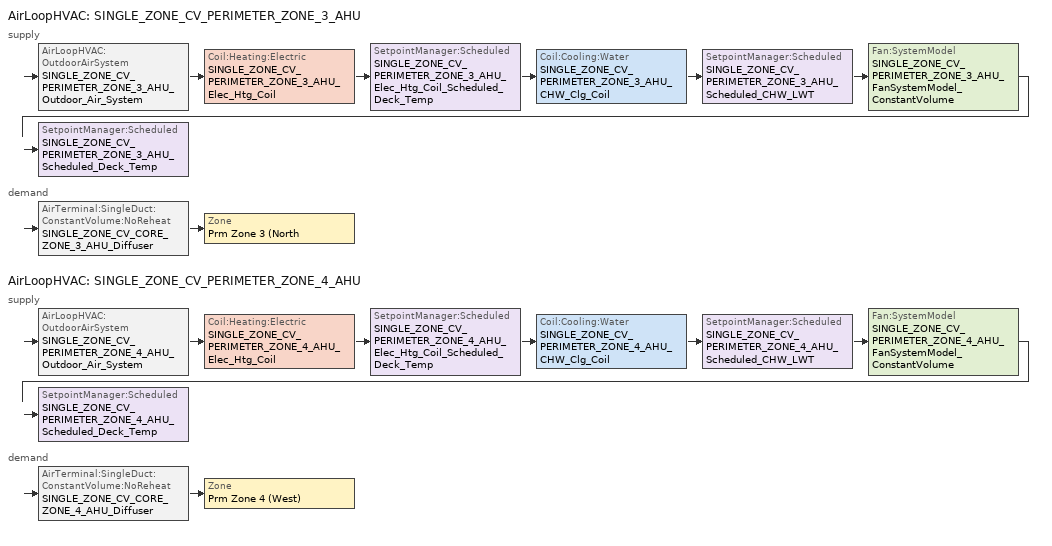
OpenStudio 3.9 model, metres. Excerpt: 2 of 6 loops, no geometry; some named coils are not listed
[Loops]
AirLoopHVAC 'SINGLE_ZONE_CV_PERIMETER_ZONE_3_AHU'
 supply: AirLoopHVAC:OutdoorAirSystem 'SINGLE_ZONE_CV_PERIMETER_ZONE_3_AHU_Outdoor_Air_System' > Coil:Heating:Electric 'SINGLE_ZONE_CV_PERIMETER_ZONE_3_AHU_Elec_Htg_Coil' > SetpointManager:Scheduled 'SINGLE_ZONE_CV_PERIMETER_ZONE_3_AHU_Elec_Htg_Coil_Scheduled_Deck_Temp' > Coil:Cooling:Water 'SINGLE_ZONE_CV_PERIMETER_ZONE_3_AHU_CHW_Clg_Coil' > SetpointManager:Scheduled 'SINGLE_ZONE_CV_PERIMETER_ZONE_3_AHU_Scheduled_CHW_LWT' > Fan:SystemModel 'SINGLE_ZONE_CV_PERIMETER_ZONE_3_AHU_FanSystemModel_ConstantVolume' > SetpointManager:Scheduled 'SINGLE_ZONE_CV_PERIMETER_ZONE_3_AHU_Scheduled_Deck_Temp'
 demand: AirTerminal:SingleDuct:ConstantVolume:NoReheat 'SINGLE_ZONE_CV_CORE_ZONE_3_AHU_Diffuser' > Zone 'Prm Zone 3 (North'
AirLoopHVAC 'SINGLE_ZONE_CV_PERIMETER_ZONE_4_AHU'
 supply: AirLoopHVAC:OutdoorAirSystem 'SINGLE_ZONE_CV_PERIMETER_ZONE_4_AHU_Outdoor_Air_System' > Coil:Heating:Electric 'SINGLE_ZONE_CV_PERIMETER_ZONE_4_AHU_Elec_Htg_Coil' > SetpointManager:Scheduled 'SINGLE_ZONE_CV_PERIMETER_ZONE_4_AHU_Elec_Htg_Coil_Scheduled_Deck_Temp' > Coil:Cooling:Water 'SINGLE_ZONE_CV_PERIMETER_ZONE_4_AHU_CHW_Clg_Coil' > SetpointManager:Scheduled 'SINGLE_ZONE_CV_PERIMETER_ZONE_4_AHU_Scheduled_CHW_LWT' > Fan:SystemModel 'SINGLE_ZONE_CV_PERIMETER_ZONE_4_AHU_FanSystemModel_ConstantVolume' > SetpointManager:Scheduled 'SINGLE_ZONE_CV_PERIMETER_ZONE_4_AHU_Scheduled_Deck_Temp'
 demand: AirTerminal:SingleDuct:ConstantVolume:NoReheat 'SINGLE_ZONE_CV_CORE_ZONE_4_AHU_Diffuser' > Zone 'Prm Zone 4 (West)'
[Sizing:Zone] Zone Cooling Design Supply Air Temperature Input Method=SupplyAirTemperature; Zone Cooling Design Supply Air Temperature {C}=12.7778; Zone Cooling Design Supply Air Temperature Difference {deltaC}=11.1111; Zone Heating Design Supply Air Temperature Input Method=SupplyAirTemperature; Zone Heating Design Supply Air Temperature {C}=32.2222; Zone Heating Design Supply Air Temperature Difference {deltaC}=11.11; Zone Cooling Design Supply Air Humidity Ratio {kg-H2O/kg-air}=0.0085; Zone Heating Design Supply Air Humidity Ratio {kg-H2O/kg-air}=0.008; Cooling Design Air Flow Method=DesignDay; Heating Design Air Flow Method=DesignDayWithLimit; Heating Maximum Air Flow per Zone Floor Area {m3/s-m2}=0; Heating Maximum Air Flow {m3/s}=0; Heating Maximum Air Flow Fraction=0.5; Account for Dedicated Outdoor Air System=No; Dedicated Outdoor Air Low Setpoint Temperature for Design {C}=autosize; Dedicated Outdoor Air High Setpoint Temperature for Design {C}=autosize; Zone Load Sizing Method=Sensible Load Only No Latent Load; Zone Latent Cooling Design Supply Air Humidity Ratio Input Method=HumidityRatioDifference; Zone Cooling Design Supply Air Humidity Ratio Difference {kgWater/kgDryAir}=0.005; Zone Latent Heating Design Supply Air Humidity Ratio Input Method=HumidityRatioDifference; Zone Humidification Design Supply Air Humidity Ratio Difference {kgWater/kgDryAir}=0.005; Design Zone Air Distribution Effectiveness in Cooling Mode=0.8; Design Zone Air Distribution Effectiveness in Heating Mode=0.8; Design Minimum Zone Ventilation Efficiency=0; Sizing Option=Coincident
Prm Zone 4 (West); Prm Zone 3 (North
[Zone equipment]
Prm Zone 4 (West): SINGLE_ZONE_CV_CORE_ZONE_4_AHU_Diffuser
Prm Zone 3 (North: SINGLE_ZONE_CV_CORE_ZONE_3_AHU_Diffuser
[Fan:SystemModel] Availability Schedule=Always On Discrete hvac_library; Design Maximum Air Flow Rate {m3/s}=0.943895; Speed Control Method=Discrete; Electric Power Minimum Flow Rate Fraction=0.2; Design Pressure Rise {Pa}=250; Motor Efficiency=0.9; Motor In Air Stream Fraction=1; Design Electric Power Consumption {W}=600; Design Power Sizing Method=TotalEfficiencyAndPressure; Electric Power Per Unit Flow Rate {W/(m3/s)}=840; Electric Power Per Unit Flow Rate Per Unit Pressure {W-s/m3-Pa}=1.66667; Fan Total Efficiency=0.7; Motor Loss Radiative Fraction=0
SINGLE_ZONE_CV_PERIMETER_ZONE_3_AHU_FanSystemModel_ConstantVolume; SINGLE_ZONE_CV_PERIMETER_ZONE_4_AHU_FanSystemModel_ConstantVolume
[AirLoopHVAC] Design Supply Air Flow Rate {m3/s}=0.943895; Design Return Air Flow Fraction of Supply Air Flow=1
Name | Availability Schedule
SINGLE_ZONE_CV_PERIMETER_ZONE_3_AHU | Perimeter_bot_ZN_2 OA Schedule 11
SINGLE_ZONE_CV_PERIMETER_ZONE_4_AHU | Perimeter_bot_ZN_2 OA Schedule 12
[Sizing:System] Type of Load to Size On=Sensible; Design Outdoor Air Flow Rate {m3/s}=Autosize; Central Heating Maximum System Air Flow Ratio=1; Preheat Design Temperature {C}=7; Preheat Design Humidity Ratio {kg-H2O/kg-Air}=0.008; Precool Design Temperature {C}=12.8; Precool Design Humidity Ratio {kg-H2O/kg-Air}=0.008; Central Cooling Design Supply Air Temperature {C}=12.8; Central Heating Design Supply Air Temperature {C}=40; Sizing Option=NonCoincident; 100% Outdoor Air in Cooling=No; 100% Outdoor Air in Heating=No; Central Cooling Design Supply Air Humidity Ratio {kg-H2O/kg-Air}=0.0085; Central Heating Design Supply Air Humidity Ratio {kg-H2O/kg-Air}=0.008; Cooling Design Air Flow Method=DesignDay; Cooling Design Air Flow Rate {m3/s}=0; Heating Design Air Flow Method=DesignDay; Heating Design Air Flow Rate {m3/s}=0; System Outdoor Air Method=ZoneSum; Zone Maximum Outdoor Air Fraction=1; Cooling Supply Air Flow Rate Per Floor Area {m3/s-m2}=0.00996765; Cooling Fraction of Autosized Cooling Supply Air Flow Rate=1; Cooling Supply Air Flow Rate Per Unit Cooling Capacity {m3/s-W}=3.94755e-05; Heating Supply Air Flow Rate Per Floor Area {m3/s-m2}=0.00996765; Heating Fraction of Autosized Heating Supply Air Flow Rate=1; Heating Fraction of Autosized Cooling Supply Air Flow Rate=1; Heating Supply Air Flow Rate Per Unit Heating Capacity {m3/s-W}=3.15882e-05; Cooling Design Capacity Method=CoolingDesignCapacity; Cooling Design Capacity {W}=autosize; Cooling Design Capacity Per Floor Area {W/m2}=234.7; Fraction of Autosized Cooling Design Capacity=1; Heating Design Capacity Method=HeatingDesignCapacity; Heating Design Capacity {W}=autosize; Heating Design Capacity Per Floor Area {W/m2}=157; Fraction of Autosized Heating Design Capacity=1; Central Cooling Capacity Control Method=OnOff; Occupant Diversity=autosize
SINGLE_ZONE_CV_PERIMETER_ZONE_3_AHU; SINGLE_ZONE_CV_PERIMETER_ZONE_4_AHU
[AirLoopHVAC:OutdoorAirSystem]
Name | Controller
SINGLE_ZONE_CV_PERIMETER_ZONE_3_AHU_Outdoor_Air_System | SINGLE_ZONE_CV_PERIMETER_ZONE_3_AHU_Controller_Outdoor_Air
SINGLE_ZONE_CV_PERIMETER_ZONE_4_AHU_Outdoor_Air_System | SINGLE_ZONE_CV_PERIMETER_ZONE_4_AHU_Controller_Outdoor_Air
[Controller:OutdoorAir] Minimum Outdoor Air Flow Rate {m3/s}=Autosize; Maximum Outdoor Air Flow Rate {m3/s}=Autosize; Economizer Control Type=NoEconomizer; Economizer Control Action Type=ModulateFlow; Economizer Maximum Limit Dry-Bulb Temperature {C}=28; Economizer Maximum Limit Enthalpy {J/kg}=65128; Economizer Minimum Limit Dry-Bulb Temperature {C}=-100; Lockout Type=NoLockout; Minimum Limit Type=FixedMinimum; High Humidity Control=No; High Humidity Outdoor Air Flow Ratio=1; Control High Indoor Humidity Based on Outdoor Humidity Ratio=Yes; Heat Recovery Bypass Control Type=BypassWhenWithinEconomizerLimits; Economizer Operation Staging=InterlockedWithMechanicalCooling
Name | Controller Mechanical Ventilation
SINGLE_ZONE_CV_PERIMETER_ZONE_3_AHU_Controller_Outdoor_Air | Controller Mechanical Ventilation 8
SINGLE_ZONE_CV_PERIMETER_ZONE_4_AHU_Controller_Outdoor_Air | Controller Mechanical Ventilation 9
[Controller:MechanicalVentilation] Availability Schedule=Always On Discrete
Controller Mechanical Ventilation 8; Controller Mechanical Ventilation 9
[SetpointManager:Scheduled] Control Variable=Temperature
Name | Schedule
SINGLE_ZONE_CV_PERIMETER_ZONE_3_AHU_Scheduled_CHW_LWT; SINGLE_ZONE_CV_PERIMETER_ZONE_4_AHU_Scheduled_CHW_LWT | 55F_Chilled_Water_Coil_LAT
SINGLE_ZONE_CV_PERIMETER_ZONE_3_AHU_Scheduled_Deck_Temp; SINGLE_ZONE_CV_PERIMETER_ZONE_4_AHU_Scheduled_Deck_Temp; SINGLE_ZONE_CV_PERIMETER_ZONE_3_AHU_Elec_Htg_Coil_Scheduled_Deck_Temp; SINGLE_ZONE_CV_PERIMETER_ZONE_4_AHU_Elec_Htg_Coil_Scheduled_Deck_Temp | 90F_Design_Heating_Supply_Air_Temp
[AirTerminal:SingleDuct:ConstantVolume:NoReheat] Availability Schedule=Always On Discrete hvac_library; Maximum Air Flow Rate {m3/s}=0.943895
SINGLE_ZONE_CV_CORE_ZONE_3_AHU_Diffuser; SINGLE_ZONE_CV_CORE_ZONE_4_AHU_Diffuser
[Coil:Heating:Electric] Availability Schedule=Always On Discrete hvac_library; Nominal Capacity {W}=60000
SINGLE_ZONE_CV_PERIMETER_ZONE_3_AHU_Elec_Htg_Coil; SINGLE_ZONE_CV_PERIMETER_ZONE_4_AHU_Elec_Htg_Coil
[Schedule:Compact]
Perimeter_bot_ZN_2 OA Schedule 11; Perimeter_bot_ZN_2 OA Schedule 12: Through: 12/31, For: Weekdays SummerDesignDay, Until: 06:00, 0, Until: 22:00, 1, Until: 24:00, 0, For: Saturday WinterDesignDay, Until: 06:00, 0, Until: 18:00, 1, Until: 24:00, 0, For: AllOtherDays, Until: 24:00, 0
[Schedule:Constant] Value=1
Always On Discrete; Always On Discrete hvac_library
[Schedule:Ruleset]
Name | Default Day Schedule | Summer Design Day Schedule | Winter Design Day Schedule
90F_Design_Heating_Supply_Air_Temp | Deck Temperature Default 6 | Deck Temperature Summer Design Day 6 | Deck Temperature Winter Design Day 6
55F_Chilled_Water_Coil_LAT | Deck Temperature Default 10 | Deck Temperature Summer Design Day 10 | Deck Temperature Winter Design Day 10
[Schedule:Day]
Deck Temperature Default 6: No, 24, 0, 32.2222
Deck Temperature Summer Design Day 6; Deck Temperature Winter Design Day 6; Deck Temperature Summer Design Day 10; Deck Temperature Winter Design Day 10: No, 24, 0, 12.8
Deck Temperature Default 10: No, 24, 0, 12.7778
